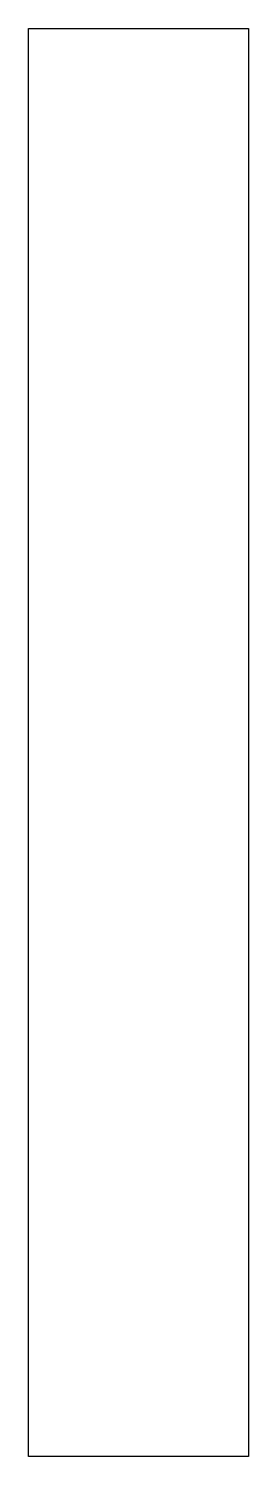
# Model space of a CAD drawing. Header units: millimetres. Extents: x -208 to -154, y -351 to -3.
import ezdxf

# ---------------------------------------------------------------- set-up
doc = ezdxf.new("R2010")
doc.units = ezdxf.units.MM
doc.layers.get('0').update_dxf_attribs({"linetype": 'CONTINUOUS'})

msp = doc.modelspace()

# ---------------------------------------------------------------- linework, layer by layer
msp.add_lwpolyline([(-154.12, -351.36), (-207.74, -351.36), (-207.74, -3), (-154.12, -3)], close=True)

doc.saveas('drawing.dxf')
